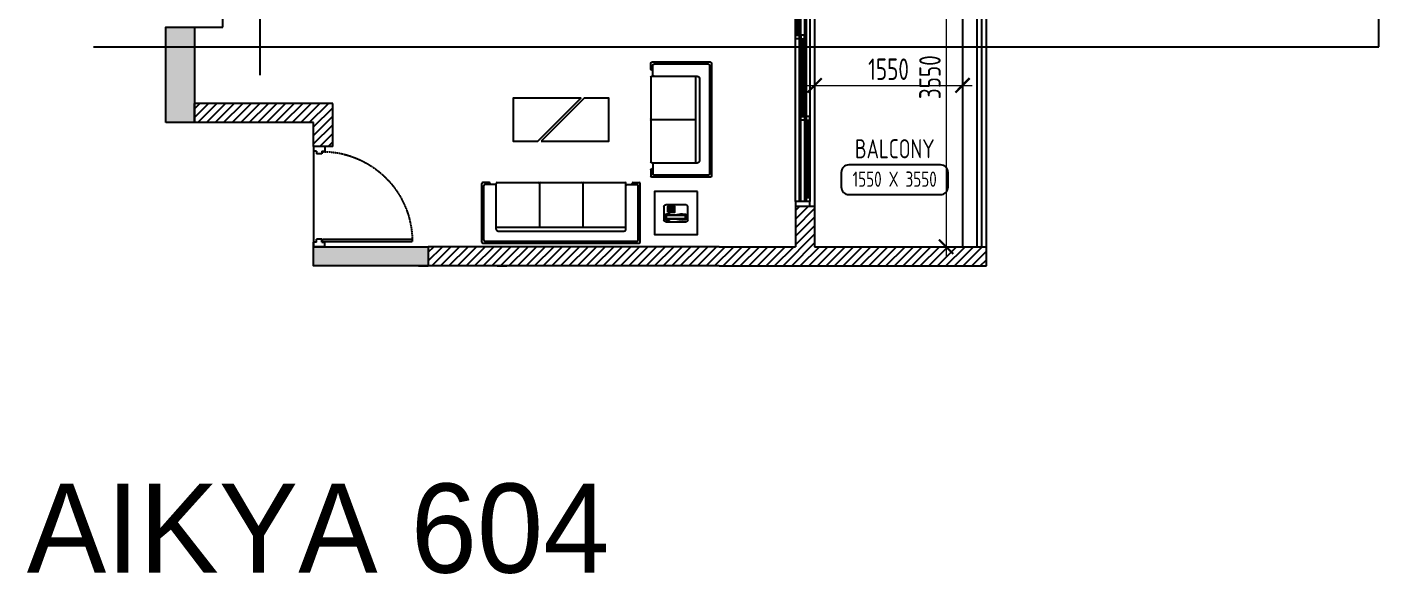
# Model space of a CAD drawing. Header units: millimetres. Extents: x -31859 to 58212, y -66440 to 17102.
# Drawn here: x 43728 to 57895, y -8165 to -2439 of the extents above; entities that cross this region are included whole.
import ezdxf
from ezdxf.enums import TextEntityAlignment as Align

# ---------------------------------------------------------------- set-up
doc = ezdxf.new("R2010")
doc.units = ezdxf.units.MM
doc.header["$LTSCALE"] = 10
doc.header["$PDMODE"] = 35
doc.header["$PDSIZE"] = 500
doc.linetypes.add('DASHED', pattern=[19.05, 12.7, -6.35])
for name, color, linetype in [('07--DIM-1', 1, 'Continuous'), ('A--BLOCKWALL-1', 9, 'Continuous'), ('A--BLOCKWALL-2', 2, 'Continuous'), ('A--BLOCKWALL-3', 3, 'Continuous'), ('A--DOWN', 34, 'Continuous'), ('A--FURNITURE-0', 253, 'Continuous'), ('A--GLAZING-0', 181, 'Continuous'), ('A--HANDRAIL-1', 9, 'Continuous'), ('A--HATCH-1', 8, 'Continuous'), ('A--SPACENUMBER', 2, 'Continuous'), ('A--SPACENUMBER-1', 8, 'Continuous'), ('A--SPACEREF', 3, 'Continuous'), ('A--Stucture', 9, 'Continuous'), ('A--TILING-1', 8, 'Continuous'), ('Typical floor Column Centre line$0$X-3rd Floor Column$0$A--COL250', 250, 'Continuous'), ('Typical floor Column Centre line$0$X-3rd Floor Column$0$A--CONCRETE-4', 4, 'Continuous')]:
    doc.layers.add(name, color=color, linetype=linetype)
doc.styles.add('ISO', font='isocp2.shx', dxfattribs={"width": 0.8})
doc.dimstyles.new('A-DIM-100', dxfattribs={"dimscale": 100, "dimtxt": 2.25, "dimasz": 1.5, "dimexe": 1, "dimexo": 0.5, "dimgap": 0, "dimtad": 0, "dimdec": 0, "dimzin": 12, "dimdsep": 46, "dimtxsty": 'ISO', "dimblk": 'ARCHTICK', "dimcen": 1, "dimdle": 1, "dimclrd": 8, "dimclre": 8, "dimclrt": 256, "dimadec": 0, "dimazin": 3, "dimtfac": 1, "dimtdec": 0, "dimtmove": 1, "dimatfit": 2, "dimfxl": 1, "dimtvp": 0.75, "dimtolj": 1, "dimtzin": 12, "dimlwd": 18, "dimlwe": 18, "dimarcsym": 0})
pattern_1 = [(45, (48881.21, -7888.62), (-44.9013, 44.9013), [])]

# ---------------------------------------------------------------- blocks, each defined once
blk = doc.blocks.new('A$C34D21E7E')
at = {"layer": 'A--DOWN'}
for p, q in [((-150, 2450), (-150, -150)), ((-110, 2450), (-110, -150)), ((-95, 2450), (-95, -150)), ((-55, -150), (-55, 2450)), ((-40, -150), (-40, 2450)), ((0, -150), (0, 2450))]:
    blk.add_line(p, q, dxfattribs=at)
for points in [[(-150, 2450), (0, 2450), (0, 2500), (-150, 2500)], [(-40, 2450), (0, 2450), (0, 2410), (-40, 2410)], [(-95, 1590), (-55, 1590), (-55, 1550), (-95, 1550)], [(-40, 1550), (0, 1550), (0, 1590), (-40, 1590)], [(-150, 740), (-110, 740), (-110, 700), (-150, 700)], [(-95, 700), (-55, 700), (-55, 740), (-95, 740)], [(-150, -150), (-110, -150), (-110, -110), (-150, -110)], [(-150, -150), (0, -150), (0, -200), (-150, -200)]]:
    blk.add_lwpolyline(points, close=True, dxfattribs=at)
at = {"layer": 'A--GLAZING-0'}
for p, q in [((-25, 1590), (-25, 2410)), ((-15, 1590), (-15, 2410)), ((-80, 740), (-80, 1550)), ((-70, 740), (-70, 1550)), ((-135, -110), (-135, 700)), ((-125, -110), (-125, 700))]:
    blk.add_line(p, q, dxfattribs=at)
blk = doc.blocks.new('A$C1CBF2325')
at = {"layer": 'A--DOWN'}
for p, q in [((100, 0), (0, 0)), ((0, 0), (0, -42)), ((100, 0), (100, -42)), ((25, -42), (0, -42)), ((25, -42), (25, -67)), ((75, -67), (25, -67)), ((75, -42), (75, -67)), ((75, -42), (100, -42)), ((79, -46), (79, -67)), ((79, -46), (886, -46)), ((79, -67), (886, -67)), ((886, -67), (886, -46)), ((75, -833), (25, -833)), ((25, -858), (25, -833)), ((75, -858), (75, -833)), ((25, -858), (0, -858)), ((0, -900), (0, -858)), ((100, -900), (0, -900)), ((75, -858), (100, -858)), ((100, -900), (100, -858))]:
    blk.add_line(p, q, dxfattribs=at)
at = {"layer": 'A--DOWN', "color": 8, "linetype": 'DASHED', "ltscale": 0.005}
blk.add_arc((79, -46), 807, 269.7319, 358.5291, dxfattribs=at)
blk = doc.blocks.new('SPACE')
at = {"layer": 'A--SPACENUMBER-1'}
blk.add_lwpolyline([(-600, 0), (600, 0, 0.414213562), (700, 100), (700, 288.5, 0.414213562), (600, 388.5), (-600, 388.5, 0.414213562), (-700, 288.5), (-700, 100, 0.414213562), (-600, 0, -0.052514465)], format="xyb", dxfattribs=at)
at = {"layer": 'A--SPACENUMBER', "style": 'ISO', "width": 0.8, "flags": 4}
blk.add_attdef('01', text='', height=250, dxfattribs=at).set_placement((0.455, 202.41), align=Align.MIDDLE)
at = {"layer": 'A--SPACEREF', "style": 'ISO', "width": 0.8, "flags": 4}
blk.add_attdef('S', text='', height=300, dxfattribs=at).set_placement((1.35, 474.975), align=Align.CENTER)
blk = doc.blocks.new('_ArchTick')
at = {"color": 0, "const_width": 0.15}
blk.add_lwpolyline([(-0.5, -0.5), (0.5, 0.5)], dxfattribs=at)
blk = doc.blocks.new('*D269')
at = {"layer": '07--DIM-1', "color": 8, "lineweight": 18}
for p, q in [((51981, -3324), (51981, -2949)), ((53531, -3324), (53531, -2949)), ((51881, -3049), (53631, -3049))]:
    blk.add_line(p, q, dxfattribs=at)
at = {"layer": 'Defpoints', "color": 0}
for p in [(53531, -3049), (51981, -3374), (53531, -3374)]:
    blk.add_point(p, dxfattribs=at)
at = {"layer": '07--DIM-1', "color": 8, "lineweight": 18, "xscale": 150, "yscale": 150, "zscale": 150, "rotation": 180}
blk.add_blockref('_ArchTick', (51981, -3049), dxfattribs=at)
at = {"layer": '07--DIM-1', "color": 8, "lineweight": 18, "xscale": 150, "yscale": 150, "zscale": 150}
blk.add_blockref('_ArchTick', (53531, -3049), dxfattribs=at)
at = {"layer": '07--DIM-1', "insert": (52756, -2880), "char_height": 225, "attachment_point": 5, "style": 'ISO'}
blk.add_mtext('\\A1;1550', dxfattribs=at)
blk = doc.blocks.new('*D270')
at = {"layer": '07--DIM-1', "color": 8, "lineweight": 18}
for p, q in [((53359, -1089), (53359, -4839)), ((53481, -1189), (53259, -1189)), ((53481, -4739), (53259, -4739))]:
    blk.add_line(p, q, dxfattribs=at)
at = {"layer": 'Defpoints', "color": 0}
for p in [(53531, -1189), (53359, -4739), (53531, -4739)]:
    blk.add_point(p, dxfattribs=at)
at = {"layer": '07--DIM-1', "color": 8, "lineweight": 18, "xscale": 150, "yscale": 150, "zscale": 150}
for p, rotation in [((53359, -1189), 90), ((53359, -4739), 270)]:
    blk.add_blockref('_ArchTick', p, dxfattribs=dict(at, rotation=rotation))
at = {"layer": '07--DIM-1', "insert": (53190, -2964), "char_height": 225, "attachment_point": 5, "rotation": 90, "style": 'ISO'}
blk.add_mtext('\\A1;3550', dxfattribs=at)
blk = doc.blocks.new('A$C59C96D1E')
at = {"linetype": 'Continuous'}
for p, q in [((-2.74, 0), (2.74, 0)), ((-3.49, -9.09), (-3.49, -0.75)), ((-2.75, -0.99), (-2.75, -2.2)), ((-2.26, -1.48), (-2.26, -8.35)), ((-0.79, -0.49), (-2.25, -0.49)), ((-1.76, -0.98), (-1.28, -0.98)), ((-0.78, -8.35), (-0.78, -1.48)), ((-0.29, -2.2), (-0.29, -0.99)), ((3.49, -0.75), (3.49, -9.09)), ((-2.75, -8.84), (-2.75, -7.63)), ((2.74, -9.84), (-2.74, -9.84)), ((-0.79, -9.34), (-2.25, -9.34)), ((-1.76, -8.85), (-1.28, -8.85)), ((-0.29, -7.63), (-0.29, -8.84))]:
    blk.add_line(p, q, dxfattribs=at)
for points in [[(0.45, -5.87), (0.45, -5.37), (0.95, -5.37), (0.95, -5.87)], [(1.05, -5.87), (1.05, -5.37), (1.55, -5.37), (1.55, -5.87)], [(1.64, -5.87), (1.64, -5.37), (2.14, -5.37), (2.14, -5.87)], [(2.24, -5.87), (2.24, -5.37), (2.74, -5.37), (2.74, -5.87)], [(0.45, -6.47), (0.45, -5.97), (0.95, -5.97), (0.95, -6.47)], [(0.45, -7.06), (0.45, -6.56), (0.95, -6.56), (0.95, -7.06)], [(0.45, -7.66), (0.45, -7.16), (0.95, -7.16), (0.95, -7.66)], [(0.45, -8.26), (0.95, -8.26), (0.95, -7.76), (0.45, -7.76)], [(1.05, -6.47), (1.05, -5.97), (1.55, -5.97), (1.55, -6.47)], [(1.05, -7.06), (1.05, -6.56), (1.55, -6.56), (1.55, -7.06)], [(1.05, -7.66), (1.05, -7.16), (1.55, -7.16), (1.55, -7.66)], [(1.05, -8.26), (1.55, -8.26), (1.55, -7.76), (1.05, -7.76)], [(1.64, -6.47), (1.64, -5.97), (2.14, -5.97), (2.14, -6.47)], [(1.64, -7.06), (1.64, -6.56), (2.14, -6.56), (2.14, -7.06)], [(1.64, -7.66), (1.64, -7.16), (2.14, -7.16), (2.14, -7.66)], [(1.64, -8.26), (2.14, -8.26), (2.14, -7.76), (1.64, -7.76)], [(2.24, -6.47), (2.24, -5.97), (2.74, -5.97), (2.74, -6.47)], [(2.24, -7.06), (2.24, -6.56), (2.74, -6.56), (2.74, -7.06)], [(2.24, -7.66), (2.24, -7.16), (2.74, -7.16), (2.74, -7.66)], [(2.24, -8.26), (2.74, -8.26), (2.74, -7.76), (2.24, -7.76)]]:
    blk.add_lwpolyline(points, close=True)
for centre, radius, start, end in [((-2.74, -0.75), 0.75, 90, 180), ((2.74, -0.75), 0.75, 0, 90), ((-2.25, -0.99), 0.5, 90, 180), ((-2.25, -2.2), 0.5, 180, 270), ((-1.76, -1.48), 0.5, 90, 180), ((-1.28, -1.48), 0.5, 0, 90), ((-0.79, -0.99), 0.5, 0, 90), ((-0.79, -2.2), 0.5, 270, 0), ((-2.74, -9.09), 0.75, 180, 270), ((-2.25, -7.63), 0.5, 90, 180), ((-2.25, -8.84), 0.5, 180, 270), ((-1.76, -8.35), 0.5, 180, 270), ((-1.28, -8.35), 0.5, 270, 0), ((-0.79, -7.63), 0.5, 0, 90), ((-0.79, -8.84), 0.5, 270, 0), ((2.74, -9.09), 0.75, 270, 0)]:
    blk.add_arc(centre, radius, start, end, dxfattribs=at)
for centre, start, end in [((-30.22, -7.51), 358.28, 10.8919), ((27.18, -7.51), 169.1081, 181.72)]:
    blk.add_arc(centre, 27.97, start, end)
blk = doc.blocks.new('A$C6B576318')
at = {"layer": 'A--FURNITURE-0'}
for p, q in [((-975, 13), (-975, 736)), ((-888, 749), (-963, 749)), ((-950, 38), (-950, 711)), ((-813, 724), (-938, 724)), ((-875, 724), (-875, 736)), ((-800, 711), (-800, 736)), ((-800, 175), (-800, 711)), ((-788, 749), (-279, 749)), ((-267, 736), (-267, 200)), ((-254, 749), (254, 749)), ((267, 736), (267, 200)), ((279, 749), (788, 749)), ((800, 711), (800, 736)), ((800, 175), (800, 711)), ((813, 724), (938, 724)), ((875, 724), (875, 736)), ((888, 749), (963, 749)), ((950, 38), (950, 711)), ((975, 13), (975, 736)), ((-800, 200), (800, 200)), ((-963, 0), (963, 0)), ((-938, 25), (938, 25)), ((-775, 150), (775, 150))]:
    blk.add_line(p, q, dxfattribs=at)
for centre, radius, start, end in [((-963, 736), 12.5, 90, 180), ((-938, 711), 12.5, 90, 180), ((-888, 736), 12.5, 0, 90), ((-813, 711), 12.5, 0, 90), ((-788, 736), 12.5, 90, 180), ((-279, 736), 12.5, 0, 90), ((-254, 736), 12.5, 90, 180), ((254, 736), 12.5, 0, 90), ((279, 736), 12.5, 90, 180), ((788, 736), 12.5, 0, 90), ((813, 711), 12.5, 90, 180), ((888, 736), 12.5, 90, 180), ((938, 711), 12.5, 0, 90), ((963, 736), 12.5, 0, 90), ((-775, 175), 25, 180, 270), ((775, 175), 25, 270, 0), ((-963, 13), 12.5, 180, 270), ((-938, 38), 12.5, 180, 270), ((938, 38), 12.5, 270, 0), ((963, 13), 12.5, 270, 0)]:
    blk.add_arc(centre, radius, start, end, dxfattribs=at)
blk = doc.blocks.new('A$C64853205')
at = {"layer": 'A--FURNITURE-0'}
for p, q in [((-708, 13), (-708, 736)), ((-621, 749), (-696, 749)), ((-683, 38), (-683, 711)), ((-546, 724), (-671, 724)), ((-608, 724), (-608, 736)), ((-533, 711), (-533, 736)), ((-533, 175), (-533, 711)), ((-521, 749), (-12, 749)), ((0, 736), (0, 200)), ((13, 749), (521, 749)), ((533, 736), (533, 175)), ((546, 724), (671, 724)), ((608, 724), (608, 736)), ((621, 749), (696, 749)), ((683, 38), (683, 711)), ((708, 13), (708, 736)), ((-533, 200), (533, 200)), ((-696, 0), (696, 0)), ((-671, 25), (671, 25)), ((-508, 150), (508, 150))]:
    blk.add_line(p, q, dxfattribs=at)
for centre, radius, start, end in [((-696, 736), 12.5, 90, 180), ((-671, 711), 12.5, 90, 180), ((-621, 736), 12.5, 0, 90), ((-546, 711), 12.5, 0, 90), ((-521, 736), 12.5, 90, 180), ((-12, 736), 12.5, 0, 90), ((13, 736), 12.5, 90, 180), ((521, 736), 12.5, 0, 90), ((546, 711), 12.5, 90, 180), ((621, 736), 12.5, 90, 180), ((671, 711), 12.5, 0, 90), ((696, 736), 12.5, 0, 90), ((-508, 175), 25, 180, 270), ((508, 175), 25, 270, 0), ((-696, 13), 12.5, 180, 270), ((-671, 38), 12.5, 180, 270), ((671, 38), 12.5, 270, 0), ((696, 13), 12.5, 270, 0)]:
    blk.add_arc(centre, radius, start, end, dxfattribs=at)

msp = doc.modelspace()

# ---------------------------------------------------------------- hatches: boundary and pattern name
at = {"layer": 'A--HATCH-1'}
h = msp.add_hatch(dxfattribs=at)
h.set_pattern_fill('ANSI31', color=256, scale=20, style=0)
h.set_pattern_definition(pattern_1)
h.paths.add_polyline_path([(46931.2, -3688.6), (46731.2, -3688.6), (46731.2, -3438.6), (45481.2, -3438.6), (45481.2, -3238.6), (46931.2, -3238.6)])
h = msp.add_hatch(dxfattribs=at)
h.set_pattern_fill('ANSI31', color=256, scale=20, style=0)
h.set_pattern_definition(pattern_1)
h.paths.add_polyline_path([(51781.2, -4313.6), (51981.2, -4313.6), (51981.2, -4738.6), (53781.2, -4738.6), (53781.2, -4938.6), (47931.2, -4938.6), (47931.2, -4738.6), (51781.2, -4738.6)])
at = {"layer": 'Typical floor Column Centre line$0$X-3rd Floor Column$0$A--COL250'}
h = msp.add_hatch(color=256, dxfattribs=at)
h.dxf.hatch_style = 1
h.paths.add_polyline_path([(45181.2, -3438.6), (45181.2, -2438.6), (45481.2, -2438.6), (45481.2, -3438.6)])
h = msp.add_hatch(color=256, dxfattribs=at)
h.dxf.hatch_style = 1
h.paths.add_polyline_path([(46731.2, -4738.6), (47931.2, -4738.6), (47931.2, -4938.6), (46731.2, -4938.6)])

# ---------------------------------------------------------------- linework, layer by layer
at = {"color": 6}
for p, q in [((46169, -709.2), (46169, -2942)), ((57895.3, -2645.5), (57895.3, -2012.4)), ((44426, -2645.5), (57895.3, -2645.5))]:
    msp.add_line(p, q, dxfattribs=at)
at = {"layer": 'A--BLOCKWALL-1'}
msp.add_line((53531.2, -1188.6), (53531.2, -4738.6), dxfattribs=at)
at = {"layer": 'A--BLOCKWALL-2'}
for p, q in [((47831.2, -4938.6), (47931.2, -4938.6)), ((48656.2, -4938.6), (48756.2, -4938.6))]:
    msp.add_line(p, q, dxfattribs=at)
at = {"layer": 'A--BLOCKWALL-3'}
for p, q in [((45181.2, -3438.6), (45181.2, -3238.6)), ((45481.2, -3438.6), (45481.2, -3238.6)), ((46931.2, -3238.6), (45481.2, -3238.6)), ((46931.2, -3688.6), (46931.2, -3238.6)), ((46731.2, -3438.6), (45481.2, -3438.6)), ((46731.2, -3688.6), (46731.2, -3438.6)), ((46931.2, -3688.6), (46731.2, -3688.6)), ((51781.2, -4313.6), (51781.2, -4738.6)), ((51781.2, -4313.6), (51981.2, -4313.6)), ((51981.2, -4313.6), (51981.2, -4738.6)), ((47931.2, -4738.6), (47931.2, -4938.6)), ((50981.2, -4738.6), (47931.2, -4738.6)), ((50981.2, -4738.6), (51781.2, -4738.6)), ((51981.2, -4738.6), (53781.2, -4738.6)), ((50981.2, -4938.6), (47931.2, -4938.6)), ((50981.2, -4938.6), (53781.2, -4938.6))]:
    msp.add_line(p, q, dxfattribs=at)
at = {"layer": 'A--FURNITURE-0'}
for p, q in [((45781.2, -2438.6), (45781.2, -1388.6)), ((45481.2, -2438.6), (45781.2, -2438.6))]:
    msp.add_line(p, q, dxfattribs=at)
for points in [[(49081.3, -3632.7), (49531.3, -3182.7), (48823.9, -3182.7), (48823.9, -3632.7)], [(49116.6, -3632.7), (49823.9, -3632.7), (49823.9, -3182.7), (49566.6, -3182.7)], [(50752.7, -4159.8), (50302.7, -4159.8), (50302.7, -4609.8), (50752.7, -4609.8)]]:
    msp.add_lwpolyline(points, close=True, dxfattribs=at)
at = {"layer": 'A--HANDRAIL-1', "color": 1}
for p, q in [((53681.2, -1188.6), (53681.2, -4738.6)), ((53731.2, -1188.6), (53731.2, -4738.6))]:
    msp.add_line(p, q, dxfattribs=at)
at = {"layer": 'A--Stucture', "linetype": 'Continuous', "ltscale": 0.5}
msp.add_line((53781.2, -4938.6), (53781.2, -1188.6), dxfattribs=at)
at = {"layer": 'A--TILING-1'}
for p, q in [((51981.2, -1613.6), (51981.2, -4313.6)), ((46731.2, -3688.6), (46731.2, -4738.6))]:
    msp.add_line(p, q, dxfattribs=at)
at = {"layer": 'Typical floor Column Centre line$0$X-3rd Floor Column$0$A--CONCRETE-4'}
for points in [[(45181.2, -3438.6), (45181.2, -2438.6), (45481.2, -2438.6), (45481.2, -3438.6)], [(46731.2, -4738.6), (47931.2, -4738.6), (47931.2, -4938.6), (46731.2, -4938.6)]]:
    msp.add_lwpolyline(points, close=True, dxfattribs=at)

# ---------------------------------------------------------------- block references
at = {"layer": 'A--DOWN', "xscale": -1}
msp.add_blockref('A$C34D21E7E', (51781.2, -4113.6), dxfattribs=at)
at = {"layer": 'A--DOWN', "xscale": -1.166666666686069, "yscale": 1.166666666667879, "zscale": 1.166666666666667, "rotation": 180}
msp.add_blockref('A$C1CBF2325', (46731.2, -4738.6), dxfattribs=at)
at = {"layer": 'A--FURNITURE-0', "extrusion": (0, 0, -1), "xscale": 0.8499999999989631, "yscale": 0.8499999999985448, "zscale": -0.85, "rotation": 269.9994668603403}
msp.add_blockref('A$C64853205', (-50901.9, -3407.7), dxfattribs=at)
at = {"layer": 'A--FURNITURE-0', "extrusion": (0, 0, -1), "xscale": -0.8500000000058208, "yscale": 0.8499999999985448, "zscale": -0.85}
msp.add_blockref('A$C6B576318', (-49323.9, -4703), dxfattribs=at)
at = {"layer": 'A--FURNITURE-0', "xscale": -25.41683611206827, "yscale": 25.41683611206827, "zscale": 25.4168361120719, "rotation": 270}
msp.add_blockref('A$C59C96D1E', (50652.7, -4389), dxfattribs=at)
at = {"layer": 'A--SPACEREF'}
ref = msp.add_blockref('SPACE', (52820.2, -4193.1), dxfattribs=dict(at, xscale=0.7999999999883585, yscale=0.7999999999992724, zscale=0.8))
ref.add_attrib('01', '1550 X 3550', dxfattribs={"layer": 'A--SPACENUMBER', "height": 160, "style": 'ISO', "width": 0.8, "flags": 4}).set_placement((52820.7, -4031.1), align=Align.MIDDLE)
ref.add_attrib('S', 'BALCONY', dxfattribs={"height": 200, "style": 'ISO', "width": 0.8, "flags": 4}).set_placement((52821.4, -3813.1), align=Align.CENTER)

# ---------------------------------------------------------------- texts
msp.add_text('AIKYA 604', height=933.32, dxfattribs=at).set_placement((43725.4, -8152.2))

# ---------------------------------------------------------------- dimensions: what is measured, and where the dimension line sits
at = {"layer": '07--DIM-1'}
dim = msp.add_linear_dim(base=(53359.1, -4738.6), p1=(53531.2, -1188.6), p2=(53531.2, -4738.6), angle=90, dimstyle='A-DIM-100', dxfattribs=at)
dim.commit()
dim.dimension.update_dxf_attribs({"geometry": '*D270', "text_midpoint": (53190.3, -2963.6)})
dim = msp.add_linear_dim(base=(53531.2, -3048.9), p1=(51981.2, -3373.6), p2=(53531.2, -3373.6), dimstyle='A-DIM-100', dxfattribs=at)
dim.commit()
dim.dimension.update_dxf_attribs({"geometry": '*D269', "text_midpoint": (52756.2, -2880.1)})

doc.saveas('drawing.dxf')
